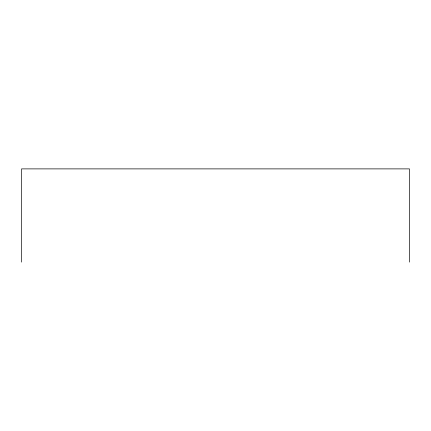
<?xml version="1.0" encoding="UTF-8"?>
<svg xmlns="http://www.w3.org/2000/svg" width="431" height="431" viewBox="0 0 431 431"><rect width="100%" height="100%" fill="white"/><g stroke="black" fill="none" stroke-linecap="round" stroke-linejoin="round"><path stroke-width="0.65" d="M409.45 262.113L409.45 168.887L21.55 168.887L21.55 262.113"/></g></svg>
